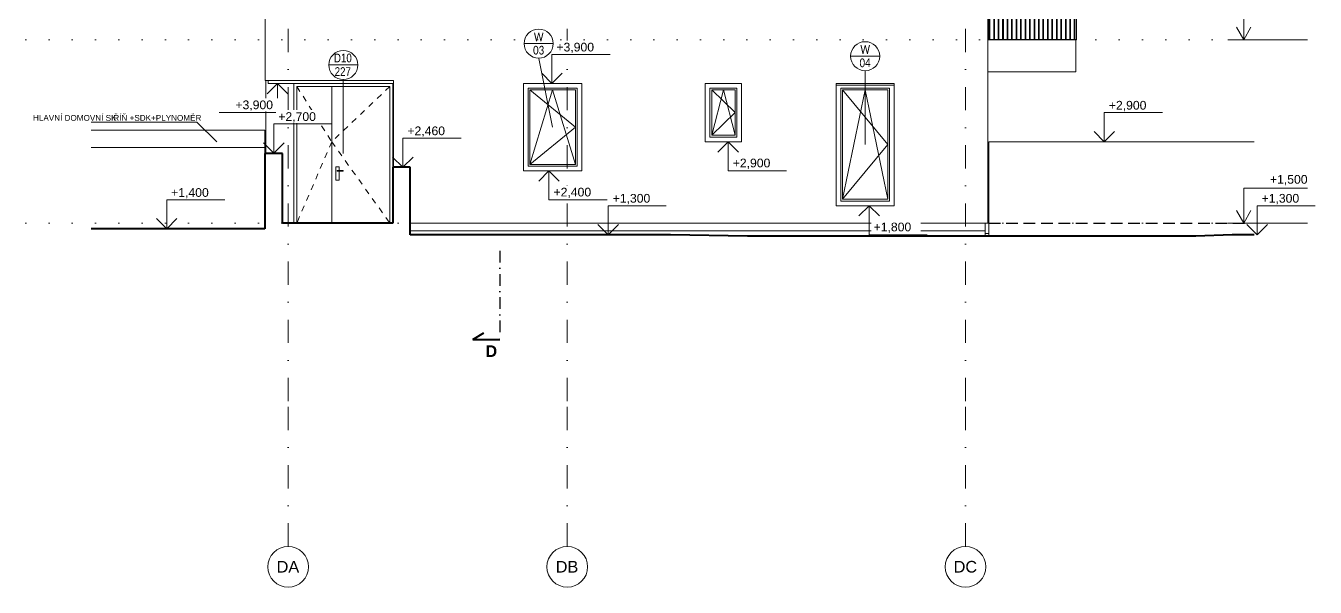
# Model space of a CAD drawing. Header units: millimetres. Extents: x -9129 to 220959, y -4760 to 72638.
# Drawn here: x 99269 to 121444, y -4760 to 4893 of the extents above; entities that cross this region are included whole.
import ezdxf

# ---------------------------------------------------------------- set-up
doc = ezdxf.new("R2010")
doc.units = ezdxf.units.MM
for name, pattern in [('HA_Dash_2mm-S1mm', [200, 100, -100]), ('HA_Dash_3mm-S1mm', [300, 200, -100]), ('HA_DashDot_10mm-S3mm', [1000, 400, -300, 0, -300]), ('HA_DashDot_4mm-S1mm', [400, 200, -100, 0, -100]), ('HA_Dot-S4mm', [400, 0, -400])]:
    doc.linetypes.add(name, pattern=pattern)
for name, color, linetype, lineweight in [('A-CLNG-____-OTLN', 9, 'Continuous', 9), ('A-DETL-____-HDLN', 9, 'HA_Dash_3mm-S1mm', 25), ('A-DETL-____-THIN', 9, 'Continuous', 9), ('A-DETL-____-WIDE', 9, 'Continuous', 40), ('A-DOOR-____-IDEN', 9, 'Continuous', 9), ('A-DOOR-____-OTLN', 9, 'Continuous', 9), ('A-DOOR-FRAM-OTLN', 9, 'Continuous', 9), ('A-FLOR-____-OTLN', 9, 'Continuous', 9), ('A-FLOR-____-OVHD', 9, 'HA_DashDot_4mm-S1mm', 25), ('A-FLOR-HRAL-OTLN', 9, 'Continuous', 9), ('A-FLOR-LEVL-OTLN', 9, 'Continuous', 9), ('A-GENM-____-OTLN', 9, 'Continuous', 9), ('A-GLAZ-____-IDEN', 9, 'Continuous', 9), ('A-GLAZ-____-OTLN', 9, 'Continuous', 5), ('A-WALL-____-MCUT', 9, 'Continuous', 25), ('A-WALL-____-OTLN', 9, 'Continuous', 9), ('G-____-____-DIMS', 9, 'Continuous', 5), ('G-____-____-TEXT', 9, 'Continuous', 5), ('I-WALL-____-OTLN', 9, 'Continuous', 9), ('S-GRID-____-IDEN', 9, 'Continuous', 9), ('S-GRID-____-OTLN', 9, 'Continuous', 5)]:
    doc.layers.add(name, color=color, linetype=linetype, lineweight=lineweight)
doc.styles.add('Arial', font='arial.ttf', dxfattribs={"height": 200})
doc.styles.add('Arial_1', font='arial.ttf', dxfattribs={"height": 150})
doc.styles.add('Arial_2', font='arial.ttf', dxfattribs={"width": 0.8, "height": 150})
doc.styles.add('Arial_3', font='arial.ttf', dxfattribs={"height": 100})
doc.styles.add('Arial_B', font='arialbd.ttf', dxfattribs={"height": 200})
doc.styles.add('Calibri', font='calibri.ttf', dxfattribs={"width": 0.8, "height": 150})

# ---------------------------------------------------------------- blocks, each defined once
blk = doc.blocks.new('HA_WD_SinglePanel - 1000x2100-1653868-D_pohled západní_DPS pohled')
at = {"layer": 'A-GLAZ-____-OTLN', "color": 250}
for p, q in [((-59325, 1880), (-59325, 3820)), ((-59325, 3820), (-58485, 3820)), ((-59295, 3790), (-59295, 1910)), ((-59295, 3790), (-58515, 3790)), ((-59295, 1910), (-58905, 3790)), ((-59295, 3790), (-58515, 2850)), ((-58905, 3790), (-58515, 1910)), ((-58515, 1910), (-58515, 3790)), ((-58485, 3820), (-58485, 1880)), ((-58515, 2850), (-59295, 1910)), ((-58485, 1880), (-59325, 1880)), ((-59295, 1910), (-58515, 1910))]:
    blk.add_line(p, q, dxfattribs=at)
blk = doc.blocks.new('HA_WD_SinglePanel - 1000x1500-1653870-D_pohled západní_DPS pohled')
at = {"layer": 'A-GLAZ-____-OTLN', "color": 250}
for p, q in [((-64700, 2480), (-64700, 3820)), ((-64700, 3820), (-63860, 3820)), ((-64670, 3790), (-64670, 2510)), ((-64670, 3790), (-63890, 3790)), ((-64670, 2510), (-64280, 3790)), ((-64670, 3790), (-63890, 3150)), ((-64280, 3790), (-63890, 2510)), ((-63890, 2510), (-63890, 3790)), ((-63860, 3820), (-63860, 2480)), ((-63890, 3150), (-64670, 2510)), ((-63860, 2480), (-64700, 2480)), ((-64670, 2510), (-63890, 2510))]:
    blk.add_line(p, q, dxfattribs=at)
blk = doc.blocks.new('HA_WD_SinglePanel - 625x1000-1653871-D_pohled západní_DPS pohled')
at = {"layer": 'A-GLAZ-____-OTLN', "color": 250}
for p, q in [((-61575, 2980), (-61575, 3820)), ((-61575, 3820), (-61110, 3820)), ((-61545, 3790), (-61545, 3010)), ((-61545, 3790), (-61140, 3790)), ((-61545, 3010), (-61342, 3790)), ((-61545, 3790), (-61140, 3400)), ((-61342, 3790), (-61140, 3010)), ((-61140, 3010), (-61140, 3790)), ((-61110, 3820), (-61110, 2980)), ((-61140, 3400), (-61545, 3010)), ((-61110, 2980), (-61575, 2980)), ((-61545, 3010), (-61140, 3010))]:
    blk.add_line(p, q, dxfattribs=at)
blk = doc.blocks.new('HA_DR_Double_Swing_Solid_FrameButt - In_FAS_1600x2350_1000-1915407-D_pohled západní_DPS pohled')
at = {"layer": 'A-DOOR-____-OTLN', "color": 250, "linetype": 'HA_Dash_2mm-S1mm', "lineweight": 5}
for p, q in [((-68680, 3850), (-68080, 2900)), ((-67080, 3850), (-68080, 2900)), ((-68080, 2900), (-68680, 1500)), ((-68080, 2900), (-67080, 1500))]:
    blk.add_line(p, q, dxfattribs=at)
at = {"layer": 'A-DOOR-____-OTLN', "color": 7}
for p, q in [((-68680, 3850), (-68680, 1500)), ((-68080, 3850), (-68680, 3850)), ((-68080, 1500), (-68080, 3850)), ((-67080, 3850), (-68080, 3850)), ((-68080, 3850), (-68080, 1500)), ((-67080, 1500), (-67080, 3850)), ((-68010, 2470), (-68010, 2240)), ((-67950, 2470), (-68010, 2470)), ((-67950, 2407), (-67950, 2470)), ((-68010, 2240), (-67950, 2240)), ((-67885, 2407), (-67980, 2407)), ((-67980, 2392), (-67885, 2392)), ((-67950, 2240), (-67950, 2393))]:
    blk.add_line(p, q, dxfattribs=at)
for start_param, end_param in [(0, 1.570796), (1.570796, 3.141593)]:
    blk.add_ellipse((-67885, 2400), major_axis=(0, 7.5), ratio=0.000002, start_param=start_param, end_param=end_param, dxfattribs=at)
for points, knots in [([(-67987, 2400), (-67987, 2401), (-67987, 2402), (-67987, 2403), (-67986, 2404), (-67986, 2404), (-67986, 2405), (-67985, 2405), (-67984, 2406), (-67984, 2406), (-67983, 2407), (-67983, 2407), (-67982, 2407), (-67982, 2407), (-67981, 2407), (-67981, 2407), (-67980, 2407), (-67980, 2407), (-67980, 2407)], [0, 0, 0, 0, 0.0833333, 0.125, 0.1666667, 0.2083333, 0.2291667, 0.25, 0.2916667, 0.3333333, 0.3541667, 0.375, 0.3958333, 0.4166667, 0.4375, 0.4583333, 0.4791667, 0.5, 0.5, 0.5, 0.5]), ([(-67980, 2392), (-67980, 2392), (-67980, 2393), (-67981, 2393), (-67981, 2393), (-67982, 2393), (-67982, 2393), (-67983, 2393), (-67983, 2393), (-67984, 2394), (-67984, 2394), (-67985, 2394), (-67985, 2395), (-67986, 2395), (-67986, 2396), (-67986, 2396), (-67987, 2397), (-67987, 2398), (-67987, 2399), (-67987, 2400)], [0.5, 0.5, 0.5, 0.5, 0.5208333, 0.5416667, 0.5625, 0.5833333, 0.6041667, 0.625, 0.6458333, 0.6666667, 0.6875, 0.7083333, 0.75, 0.7708333, 0.7916667, 0.8333333, 0.875, 0.9166667, 1, 1, 1, 1])]:
    blk.add_open_spline(points, degree=3, knots=knots, dxfattribs=at)
at = {"layer": 'A-DOOR-FRAM-OTLN', "color": 7}
for p, q in [((-68680, 1500), (-68680, 3850)), ((-68680, 3850), (-67080, 3850)), ((-67080, 3850), (-67080, 1500))]:
    blk.add_line(p, q, dxfattribs=at)
blk = doc.blocks.new('Railing - 40 x12 mm-1449025-D_pohled západní_DPS pohled')
at = {"layer": 'A-FLOR-HRAL-OTLN'}
blk.add_hatch(color=256, dxfattribs=at).paths.add_polyline_path([(-55297, 4655), (-55270, 4655), (-55270, 5630), (-55297, 5630), (-55297, 4672)])
at = {"layer": 'A-FLOR-HRAL-OTLN', "color": 7}
for p, q in [((-55310, 4655), (-55310, 5630)), ((-55270, 5630), (-55270, 4655))]:
    blk.add_line(p, q, dxfattribs=at)
blk = doc.blocks.new('Railing - 40 x12 mm-V63-D_pohled západní_DPS pohled')
at = {"layer": 'A-FLOR-HRAL-OTLN'}
blk.add_hatch(color=256, dxfattribs=at).paths.add_polyline_path([(-55297, 4655), (-55297, 5630), (-55309, 5630), (-55309, 4655)])
at = {"layer": 'A-FLOR-HRAL-OTLN', "color": 7}
for p, q in [((-55297, 5630), (-55309, 5630)), ((-55309, 5630), (-55309, 4655)), ((-55297, 4655), (-55297, 5630)), ((-55309, 4655), (-55297, 4655))]:
    blk.add_line(p, q, dxfattribs=at)
blk = doc.blocks.new('Railing - Railing-1448661-D_pohled západní_DPS pohled')
at = {"layer": 'A-FLOR-HRAL-OTLN'}
blk.add_hatch(color=256, dxfattribs=at).paths.add_polyline_path([(-55339, 4650), (-55270, 4650), (-55270, 4655), (-56780, 4655), (-56780, 4650), (-55652, 4650)])
at = {"layer": 'A-FLOR-HRAL-OTLN', "color": 7}
for p, q in [((-56780, 4650), (-56780, 4655)), ((-56780, 4655), (-55270, 4655)), ((-55270, 4650), (-56780, 4650)), ((-55270, 4650), (-55270, 4655))]:
    blk.add_line(p, q, dxfattribs=at)
for name, p in [('Railing - 40 x12 mm-V63-D_pohled západní_DPS pohled', (-1470, 0)), ('Railing - 40 x12 mm-V63-D_pohled západní_DPS pohled', (-1463, 0)), ('Railing - 40 x12 mm-V63-D_pohled západní_DPS pohled', (-1386, 0)), ('Railing - 40 x12 mm-V63-D_pohled západní_DPS pohled', (-1309, 0)), ('Railing - 40 x12 mm-V63-D_pohled západní_DPS pohled', (-1232, 0)), ('Railing - 40 x12 mm-V63-D_pohled západní_DPS pohled', (-1155, 0)), ('Railing - 40 x12 mm-V63-D_pohled západní_DPS pohled', (-1078, 0)), ('Railing - 40 x12 mm-V63-D_pohled západní_DPS pohled', (-1001, 0)), ('Railing - 40 x12 mm-V63-D_pohled západní_DPS pohled', (-924, 0)), ('Railing - 40 x12 mm-V63-D_pohled západní_DPS pohled', (-847, 0)), ('Railing - 40 x12 mm-V63-D_pohled západní_DPS pohled', (-770, 0)), ('Railing - 40 x12 mm-V63-D_pohled západní_DPS pohled', (-693, 0)), ('Railing - 40 x12 mm-V63-D_pohled západní_DPS pohled', (-616, 0)), ('Railing - 40 x12 mm-V63-D_pohled západní_DPS pohled', (-539, 0)), ('Railing - 40 x12 mm-V63-D_pohled západní_DPS pohled', (-462, 0)), ('Railing - 40 x12 mm-V63-D_pohled západní_DPS pohled', (-385, 0)), ('Railing - 40 x12 mm-V63-D_pohled západní_DPS pohled', (-308, 0)), ('Railing - 40 x12 mm-V63-D_pohled západní_DPS pohled', (-231, 0)), ('Railing - 40 x12 mm-V63-D_pohled západní_DPS pohled', (-154, 0)), ('Railing - 40 x12 mm-V63-D_pohled západní_DPS pohled', (-77, 0)), ('Railing - 40 x12 mm-1449025-D_pohled západní_DPS pohled', (0, 0)), ('Railing - 40 x12 mm-V63-D_pohled západní_DPS pohled', (0, 0))]:
    blk.add_blockref(name, p)
blk = doc.blocks.new('Railing - 40 x12 mm-V64-D_pohled západní_DPS pohled')
at = {"layer": 'A-FLOR-HRAL-OTLN'}
blk.add_hatch(color=256, dxfattribs=at).paths.add_polyline_path([(-56606, 4655), (-56606, 4655), (-56606, 4750)])
blk = doc.blocks.new('Railing - Railing-1448703-D_pohled západní_DPS pohled')
for p in [(-154, 0), (-77, 0), (0, 0)]:
    blk.add_blockref('Railing - 40 x12 mm-V64-D_pohled západní_DPS pohled', p)
blk = doc.blocks.new('TB_Porotherm KPVarioUNI_1250mm - TB_Porotherm KPVarioUNI_1250mm-1862582-D_pohled západní_DPS pohled')
at = {"layer": 'A-GENM-____-OTLN', "color": 7}
blk.add_line((-58405, 3870), (-59405, 3870), dxfattribs=at)
blk = doc.blocks.new('185-01_OBJEKT D_Central_rvt-4-D_pohled západní_DPS pohled')
at = {"layer": 'A-CLNG-____-OTLN', "color": 7}
for p in [(-69170, 3950), (-67015, 3900)]:
    blk.add_line(p, (-69170, 3900), dxfattribs=at)
at = {"layer": 'A-FLOR-____-OTLN', "color": 7}
blk.add_line((-56839, 1277), (-56839, 1500), dxfattribs=at)
at = {"layer": 'A-WALL-____-OTLN', "color": 7}
for p, q in [((-69222, 9640), (-69222, 3950)), ((-56795, 4650), (-56795, 6010)), ((-56795, 4650), (-56795, 1500)), ((-56795, 4000), (-56795, 4000)), ((-69222, 3950), (-67015, 3950)), ((-69215, 2700), (-69215, 3950)), ((-68730, 1500), (-68730, 3900)), ((-67030, 3900), (-67030, 1500)), ((-67015, 3950), (-67015, 2460)), ((-64780, 2400), (-64780, 3900)), ((-64780, 3900), (-63780, 3900)), ((-63780, 3900), (-63780, 2400)), ((-61655, 2900), (-61655, 3900)), ((-61655, 3900), (-61030, 3900)), ((-61030, 3900), (-61030, 2900)), ((-59405, 1800), (-59405, 3900)), ((-59405, 3900), (-58405, 3900)), ((-58405, 3900), (-58405, 1800)), ((-56795, 3900), (-56795, 3900)), ((-61030, 2900), (-61655, 2900)), ((-63780, 2400), (-64780, 2400)), ((-58405, 1800), (-59405, 1800)), ((-66729, 1500), (-56840, 1500)), ((-66729, 1370), (-57280, 1370)), ((-56840, 1370), (-57280, 1370)), ((-56840, 1500), (-56840, 1370)), ((-56795, 1500), (-56840, 1500))]:
    blk.add_line(p, q, dxfattribs=at)
at = {"layer": 'I-WALL-____-OTLN', "color": 7}
for p, q in [((-56780, 4650), (-56795, 4650)), ((-55280, 4100), (-55280, 4650)), ((-56795, 4100), (-55280, 4100)), ((-55280, 4100), (-55280, 4100)), ((-55280, 4100), (-55280, 4100)), ((-55280, 4100), (-55280, 4100))]:
    blk.add_line(p, q, dxfattribs=at)
at = {"layer": 'A-DOOR-____-OTLN', "lineweight": 9}
blk.add_blockref('HA_DR_Double_Swing_Solid_FrameButt - In_FAS_1600x2350_1000-1915407-D_pohled západní_DPS pohled', (0, 0), dxfattribs=at)
at = {"layer": 'A-FLOR-HRAL-OTLN', "lineweight": 9}
for name in ['Railing - Railing-1448661-D_pohled západní_DPS pohled', 'Railing - Railing-1448703-D_pohled západní_DPS pohled']:
    blk.add_blockref(name, (0, 0), dxfattribs=at)
at = {"layer": 'A-GENM-____-OTLN', "lineweight": 9}
blk.add_blockref('TB_Porotherm KPVarioUNI_1250mm - TB_Porotherm KPVarioUNI_1250mm-1862582-D_pohled západní_DPS pohled', (0, 0), dxfattribs=at)
at = {"layer": 'A-GLAZ-____-OTLN', "lineweight": 9}
for name in ['HA_WD_SinglePanel - 1000x1500-1653870-D_pohled západní_DPS pohled', 'HA_WD_SinglePanel - 625x1000-1653871-D_pohled západní_DPS pohled', 'HA_WD_SinglePanel - 1000x2100-1653868-D_pohled západní_DPS pohled']:
    blk.add_blockref(name, (0, 0), dxfattribs=at)
blk = doc.blocks.new('Grid - Radius 3_5mm-353793-D_pohled západní_DPS pohled')
at = {"layer": 'S-GRID-____-IDEN'}
blk.add_circle((-57179, -4410), 350, dxfattribs=at)
blk = doc.blocks.new('Level - Generic Level-367061-D_pohled západní_DPS pohled')
at = {"layer": 'A-FLOR-LEVL-OTLN'}
for p, q in [((-51296, 2100), (-52396, 2100)), ((-52396, 2100), (-52396, 1500)), ((-52396, 1500), (-52521, 1717)), ((-52396, 1500), (-52271, 1717)), ((-51296, 1500), (-52671, 1500))]:
    blk.add_line(p, q, dxfattribs=at)
blk = doc.blocks.new('Spot Elevations - Default-792506-D_pohled západní_DPS pohled')
at = {"layer": 'G-____-____-DIMS', "lineweight": 9}
for p, q in [((-62326, 1800), (-63326, 1800)), ((-63326, 1800), (-63326, 1300)), ((-63503, 1477), (-63326, 1300)), ((-63326, 1300), (-63149, 1477))]:
    blk.add_line(p, q, dxfattribs=at)
blk = doc.blocks.new('Spot Elevations - Flipped-794089-D_pohled západní_DPS pohled')
at = {"layer": 'G-____-____-DIMS', "lineweight": 9}
for p, q in [((-64520, 2223), (-64343, 2400)), ((-64343, 2400), (-64166, 2223)), ((-64343, 1900), (-64343, 2400)), ((-63343, 1900), (-64343, 1900))]:
    blk.add_line(p, q, dxfattribs=at)
blk = doc.blocks.new('HA_TAG_WD - Type Mark-1502833-D_pohled západní_DPS pohled')
at = {"layer": 'A-GLAZ-____-IDEN'}
blk.add_line((-60650, 10970), (-60150, 10970), dxfattribs=at)
blk.add_circle((-60400, 10970), 250, dxfattribs=at)
blk = doc.blocks.new('N_Door Tag - Elevation placed_Door Tag-2142014-D_pohled západní_DPS pohled')
at = {"layer": 'A-DOOR-____-IDEN'}
blk.add_line((-68130, 4220), (-67630, 4220), dxfattribs=at)
blk.add_circle((-67880, 4220), 250, dxfattribs=at)

msp = doc.modelspace()

# ---------------------------------------------------------------- linework, layer by layer
at = {"layer": 'A-DETL-____-HDLN'}
msp.add_line((115830, 1500), (120330, 1500), dxfattribs=at)
at = {"layer": 'A-DETL-____-THIN'}
for p, q in [((102213, 3236), (100394, 3236)), ((102553, 2897), (102213, 3236))]:
    msp.add_line(p, q, dxfattribs=at)
at = {"layer": 'A-DETL-____-WIDE'}
for p, q in [((103681, 2700), (103382, 2700)), ((103382, 2700), (103382, 1400)), ((103681, 1500), (103681, 2700)), ((105881, 2460), (105581, 2460)), ((105581, 2460), (105581, 1500)), ((105881, 1300), (105881, 2460)), ((103382, 1400), (100394, 1400)), ((105581, 1500), (103681, 1500)), ((110356, 1300), (105881, 1300)), ((111682, 1277), (110356, 1300)), ((115396, 1277), (111682, 1277)), ((115830, 1277), (115396, 1277)), ((119390, 1277), (115830, 1277)), ((120017, 1300), (119390, 1277)), ((120396, 1300), (120017, 1300)), ((106959, -500), (107147, -387)), ((106959, -500), (107419, -500))]:
    msp.add_line(p, q, dxfattribs=at)
at = {"layer": 'A-DOOR-____-IDEN'}
msp.add_line((104730, 2700), (104730, 3970), dxfattribs=at)
at = {"layer": 'A-FLOR-____-OTLN'}
for p, q in [((115815, 1500), (115830, 1500)), ((115830, 1320), (115771, 1320))]:
    msp.add_line(p, q, dxfattribs=at)
at = {"layer": 'A-FLOR-____-OVHD'}
msp.add_line((107419, 1025), (107419, -500), dxfattribs=at)
at = {"layer": 'A-FLOR-LEVL-OTLN', "linetype": 'HA_Dot-S4mm', "lineweight": 5}
for p, q in [((99269, 4650), (120214, 4650)), ((99269, 1500), (120214, 1500))]:
    msp.add_line(p, q, dxfattribs=at)
at = {"layer": 'A-GLAZ-____-IDEN'}
msp.add_line((113705, 2850), (113705, 4115), dxfattribs=at)
at = {"layer": 'A-WALL-____-MCUT'}
msp.add_line((103381, 2550), (103381, 1400), dxfattribs=at)
at = {"layer": 'A-WALL-____-OTLN'}
for p, q in [((103380, 3100), (100394, 3100)), ((103380, 2800), (103380, 3100)), ((120396, 2900), (115830, 2900)), ((115830, 2900), (115830, 1277)), ((103380, 2800), (100394, 2800)), ((103380, 1400), (103380, 2800)), ((103682, 2550), (103681, 2550)), ((103682, 1500), (103682, 2550)), ((103682, 2550), (103682, 2550)), ((103682, 1500), (103682, 2550)), ((113520, 1370), (105881, 1370)), ((115770, 1277), (115770, 1370))]:
    msp.add_line(p, q, dxfattribs=at)
at = {"layer": 'G-____-____-DIMS', "lineweight": 9}
for p, q in [((103577, 3900), (103596, 3900)), ((103536, 2705), (103534, 2705)), ((103536, 2700), (103536, 2705))]:
    msp.add_line(p, q, dxfattribs=at)
at = {"layer": 'S-GRID-____-OTLN', "linetype": 'HA_DashDot_10mm-S3mm', "lineweight": 9}
for p, q in [((103781, -1560), (103781, 15366)), ((108581, -1560), (108581, 15366)), ((115431, -1560), (115431, 15366)), ((103781, -4060), (103781, -1560)), ((108581, -4060), (108581, -1560)), ((115431, -4060), (115431, -1560))]:
    msp.add_line(p, q, dxfattribs=at)

# ---------------------------------------------------------------- block references
at = {"color": 50, "lineweight": 5}
msp.add_blockref('185-01_OBJEKT D_Central_rvt-4-D_pohled západní_DPS pohled', (172610, 0), dxfattribs=at)
at = {"layer": 'A-DOOR-____-IDEN'}
msp.add_blockref('N_Door Tag - Elevation placed_Door Tag-2142014-D_pohled západní_DPS pohled', (172610, 0), dxfattribs=at)
at = {"layer": 'A-FLOR-LEVL-OTLN'}
for p in [(172610, 3150), (172610, 0)]:
    msp.add_blockref('Level - Generic Level-367061-D_pohled západní_DPS pohled', p, dxfattribs=at)
at = {"layer": 'A-GLAZ-____-IDEN'}
msp.add_blockref('HA_TAG_WD - Type Mark-1502833-D_pohled západní_DPS pohled', (174105, -6600), dxfattribs=at)
at = {"layer": 'G-____-____-DIMS', "lineweight": 9}
for name, p in [('Spot Elevations - Default-792506-D_pohled západní_DPS pohled', (171644, 2600)), ('Spot Elevations - Default-792506-D_pohled západní_DPS pohled', (181143, 1600)), ('Spot Elevations - Default-792506-D_pohled západní_DPS pohled', (166860, 1405)), ('Spot Elevations - Default-792506-D_pohled západní_DPS pohled', (169081, 1160)), ('Spot Elevations - Flipped-794089-D_pohled západní_DPS pohled', (175692, 500)), ('Spot Elevations - Default-792506-D_pohled západní_DPS pohled', (165018, 100)), ('Spot Elevations - Default-792506-D_pohled západní_DPS pohled', (172610, 0)), ('Spot Elevations - Flipped-794089-D_pohled západní_DPS pohled', (178115, -600)), ('Spot Elevations - Default-792506-D_pohled západní_DPS pohled', (183770, 0))]:
    msp.add_blockref(name, p, dxfattribs=at)
at = {"layer": 'G-____-____-DIMS', "lineweight": 9, "extrusion": (0, 0, -1)}
msp.add_blockref('Spot Elevations - Flipped-794089-D_pohled západní_DPS pohled', (-39253, 1500), dxfattribs=at)
at = {"layer": 'S-GRID-____-IDEN'}
for p in [(160960, 0), (165760, 0), (172610, 0)]:
    msp.add_blockref('Grid - Radius 3_5mm-353793-D_pohled západní_DPS pohled', p, dxfattribs=at)

# ---------------------------------------------------------------- texts
at = {"layer": 'A-DOOR-____-IDEN', "lineweight": 5, "char_height": 150, "attachment_point": 1, "style": 'Arial_2'}
for s, insert, width in [('D10', (104568, 4415), 378.4), ('227', (104581, 4181), 346.33)]:
    msp.add_mtext(s, dxfattribs=dict(at, insert=insert, width=width))
at = {"layer": 'A-FLOR-LEVL-OTLN', "lineweight": 5, "char_height": 150, "attachment_point": 1, "style": 'Arial_1'}
for s, insert, width in [('+1,500', (120666, 2328), 801.69), ('D - 1NP', (120574, 2023), 913.92)]:
    msp.add_mtext(s, dxfattribs=dict(at, insert=insert, width=width))
at = {"layer": 'A-GLAZ-____-IDEN', "lineweight": 5, "char_height": 150, "attachment_point": 1, "style": 'Calibri'}
for s, insert, width in [('W', (108007, 4777), 211.65), ('03', (107994, 4549), 243.71), ('W', (113622, 4561), 211.65), ('04', (113608, 4332), 243.71)]:
    msp.add_mtext(s, dxfattribs=dict(at, insert=insert, width=width))
at = {"layer": 'G-____-____-TEXT', "color": 7, "lineweight": 9, "attachment_point": 1}
for s, insert, char_height, width, style in [('HLAVNÍ DOMOVNÍ SK', (99393, 3360), 100, 1675.53, 'Arial_3'), ('ŘÍŇ +SDK+PLYNOMĚR ', (100775, 3360), 100, 1803.8, 'Arial_3'), ('\\fArial|b1|i0|c0|p34|;D', (107174, -601), 200, 248.52, 'Arial_B')]:
    msp.add_mtext(s, dxfattribs=dict(at, insert=insert, char_height=char_height, width=width, style=style))
at = {"layer": 'S-GRID-____-IDEN', "lineweight": 5, "char_height": 200, "attachment_point": 1, "style": 'Arial'}
for s, insert, width in [('DA', (103583, -4308), 481.01), ('DB', (108383, -4308), 481.01), ('DC', (115226, -4308), 497.05)]:
    msp.add_mtext(s, dxfattribs=dict(at, insert=insert, width=width))

# ---------------------------------------------------------------- next in the draw order: texts
at = {"layer": 'G-____-____-DIMS', "lineweight": 9, "char_height": 150, "width": 773.13, "attachment_point": 1, "line_spacing_factor": 0.941778, "style": 'Arial_1', "bg_fill": 3, "box_fill_scale": 1.25, "bg_fill_color": 256, "bg_fill_true_color": 13158600, "bg_fill_transparency": 0}
for s, insert in [('+3,900', (108395, 4602)), ('+3,900', (102874, 3609)), ('+2,900', (117895, 3602)), ('+2,460', (105832, 3162)), ('+2,900', (111427, 2609)), ('+1,400', (101769, 2102)), ('+1,300', (109362, 2002)), ('+1,300', (120522, 2002)), ('+1,800', (113850, 1509))]:
    msp.add_mtext(s, dxfattribs=dict(at, insert=insert))

# ---------------------------------------------------------------- next in the draw order: linework, layer by layer
at = {"layer": 'A-GLAZ-____-IDEN'}
msp.add_line((108330, 3150), (108090, 4332), dxfattribs=at)

# ---------------------------------------------------------------- next in the draw order: block references
msp.add_blockref('HA_TAG_WD - Type Mark-1502833-D_pohled západní_DPS pohled', (168490, -6383), dxfattribs=at)
at = {"layer": 'G-____-____-DIMS', "lineweight": 9}
msp.add_blockref('Spot Elevations - Flipped-794089-D_pohled západní_DPS pohled', (172610, 0), dxfattribs=at)

# ---------------------------------------------------------------- next in the draw order: texts
at = {"layer": 'G-____-____-DIMS', "lineweight": 9, "insert": (103612, 3407), "char_height": 150, "width": 773.13, "attachment_point": 1, "line_spacing_factor": 0.941778, "style": 'Arial_1', "bg_fill": 3, "box_fill_scale": 1.25, "bg_fill_color": 256, "bg_fill_true_color": 13158600, "bg_fill_transparency": 0}
msp.add_mtext('+2,700', dxfattribs=at)

# ---------------------------------------------------------------- next in the draw order: texts
at = {"layer": 'G-____-____-DIMS', "lineweight": 9, "insert": (108345, 2109), "char_height": 150, "width": 773.13, "attachment_point": 1, "line_spacing_factor": 0.941778, "style": 'Arial_1', "bg_fill": 3, "box_fill_scale": 1.25, "bg_fill_color": 256, "bg_fill_true_color": 13158600, "bg_fill_transparency": 0}
msp.add_mtext('+2,400', dxfattribs=at)

doc.saveas('drawing.dxf')
